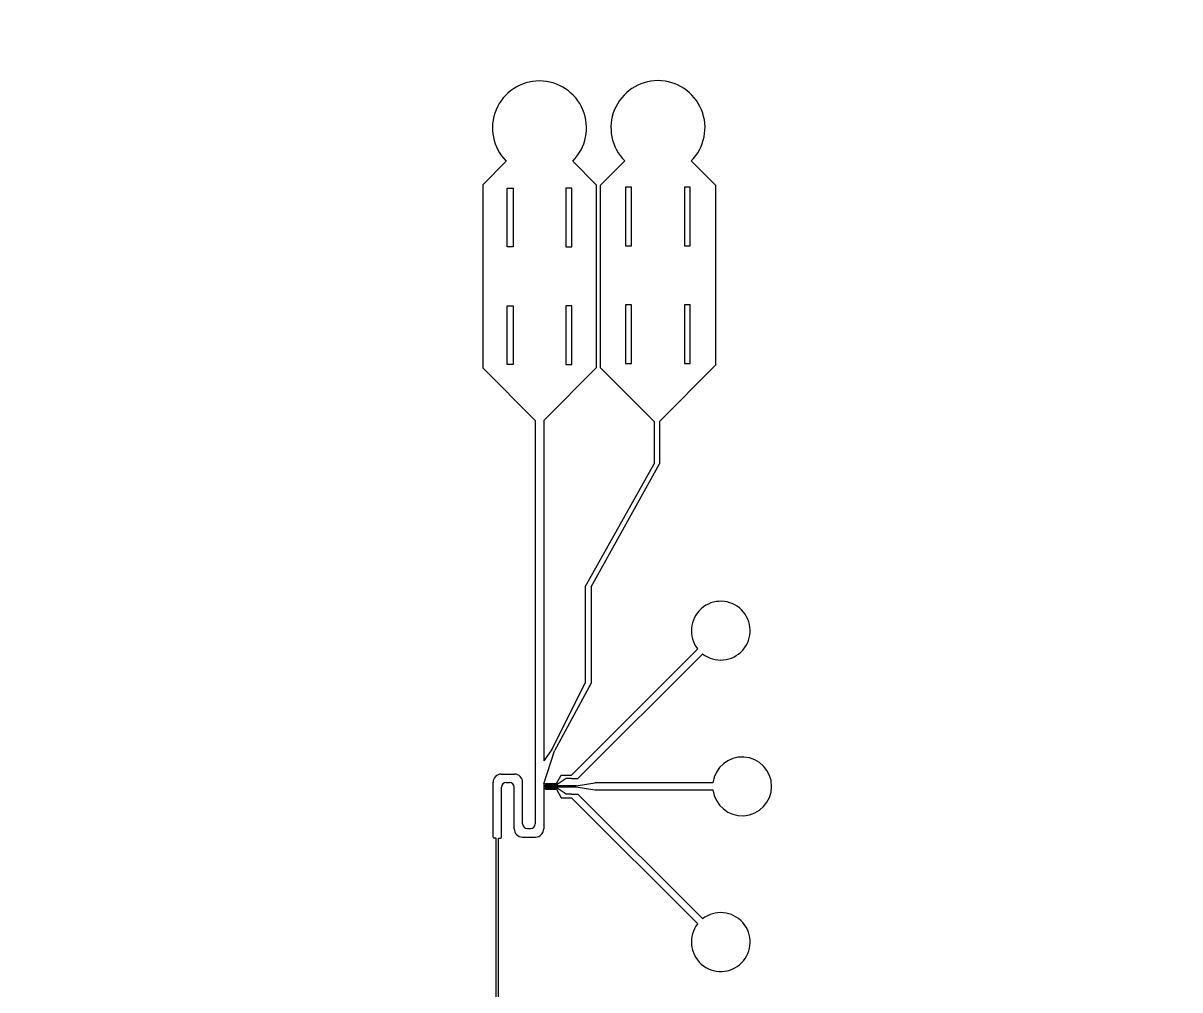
# Model space of a CAD drawing. Extents: x 1225654 to 1325654, y 924838 to 1022543.
# Drawn here: x 1240856 to 1260532, y 957246 to 973691 of the extents above; entities that cross this region are included whole.
import ezdxf

# ---------------------------------------------------------------- set-up
doc = ezdxf.new("R2010")
doc.units = 13

msp = doc.modelspace()

# ---------------------------------------------------------------- linework, layer by layer
for p, q in [((1249073, 971343), (1248673, 970942)), ((1250205, 971343), (1250606, 970942)), ((1251090, 971346), (1250671, 970926)), ((1252219, 971346), (1252638, 970926)), ((1248673, 970942), (1248673, 967827)), ((1249090, 969884), (1249090, 970884)), ((1249090, 970884), (1249190, 970884)), ((1249190, 970884), (1249190, 969884)), ((1250188, 970884), (1250088, 970884)), ((1250088, 970884), (1250088, 969884)), ((1250188, 969884), (1250188, 970884)), ((1250606, 970942), (1250606, 967827)), ((1250671, 970926), (1250671, 967834)), ((1251204, 970901), (1251104, 970901)), ((1251104, 970901), (1251104, 969901)), ((1251204, 969901), (1251204, 970901)), ((1252204, 970901), (1252104, 970901)), ((1252104, 970901), (1252104, 969901)), ((1252204, 969901), (1252204, 970901)), ((1252638, 967877), (1252638, 970926)), ((1249190, 969884), (1249090, 969884)), ((1250088, 969884), (1250188, 969884)), ((1251104, 969901), (1251204, 969901)), ((1252104, 969901), (1252204, 969901)), ((1249090, 967884), (1249090, 968884)), ((1249090, 968884), (1249190, 968884)), ((1249190, 968884), (1249190, 967884)), ((1250188, 968884), (1250088, 968884)), ((1250088, 968884), (1250088, 967884)), ((1250188, 967884), (1250188, 968884)), ((1251204, 968901), (1251104, 968901)), ((1251104, 968901), (1251104, 967901)), ((1251204, 967901), (1251204, 968901)), ((1252204, 968901), (1252104, 968901)), ((1252104, 968901), (1252104, 967901)), ((1252204, 967901), (1252204, 968901)), ((1249190, 967884), (1249090, 967884)), ((1250088, 967884), (1250188, 967884)), ((1251104, 967901), (1251204, 967901)), ((1251678, 966917), (1252638, 967877)), ((1252104, 967901), (1252204, 967901)), ((1249567, 966933), (1248673, 967827)), ((1249712, 966933), (1250606, 967827)), ((1251588, 966917), (1250671, 967834)), ((1249567, 966933), (1249567, 960070)), ((1249712, 966933), (1249712, 961142)), ((1251588, 966917), (1251588, 966195)), ((1251678, 966917), (1251678, 966195)), ((1250419, 964100), (1251588, 966195)), ((1250519, 964100), (1251678, 966195)), ((1250419, 964100), (1250419, 962466)), ((1250519, 964100), (1250519, 962466)), ((1250184, 960901), (1252330, 963048)), ((1250292, 960840), (1252415, 962963)), ((1249851, 961333), (1250419, 962466)), ((1250519, 962466), (1249892, 961310)), ((1249851, 961333), (1249712, 961142)), ((1249712, 960751), (1249892, 961310)), ((1248990, 960917), (1249213, 960917)), ((1249928, 960758), (1250010, 960901)), ((1250092, 960840), (1249939, 960738)), ((1250010, 960901), (1250184, 960901)), ((1250184, 960840), (1250092, 960840)), ((1250184, 960840), (1250292, 960840)), ((1248850, 959846), (1248850, 960777)), ((1248994, 959846), (1248994, 960693)), ((1249074, 960773), (1249129, 960773)), ((1249209, 959986), (1249209, 960693)), ((1249353, 960070), (1249353, 960777)), ((1249711, 960744), (1249711, 959986)), ((1250266, 960718), (1249719, 960718)), ((1249719, 960698), (1249719, 960718)), ((1249719, 960698), (1250266, 960698)), ((1249739, 960758), (1249928, 960758)), ((1249739, 960738), (1249739, 960758)), ((1249939, 960738), (1249739, 960738)), ((1249939, 960678), (1249739, 960678)), ((1249739, 960658), (1249739, 960678)), ((1249739, 960658), (1249928, 960658)), ((1249928, 960658), (1250010, 960515)), ((1250092, 960576), (1249939, 960678)), ((1250266, 960718), (1250582, 960768)), ((1250266, 960698), (1250582, 960648)), ((1252590, 960768), (1250582, 960768)), ((1250582, 960648), (1252590, 960648)), ((1250010, 960515), (1250184, 960515)), ((1250184, 960576), (1250092, 960576)), ((1250184, 960576), (1250292, 960576)), ((1250184, 960515), (1252330, 958368)), ((1250292, 960576), (1252415, 958453)), ((1248900, 959826), (1248870, 959826)), ((1248903, 955721), (1248900, 959826)), ((1248943, 954260), (1248940, 959826)), ((1248940, 959826), (1248974, 959826)), ((1249349, 959846), (1249571, 959846)), ((1249433, 959990), (1249487, 959990))]:
    msp.add_line(p, q)
msp.add_lwpolyline([(1260678, 924838), (1290630, 924838, 6.524121)], format="xyb", close=True)
msp.add_lwpolyline([(1260678, 924838), (1290630, 924838, 6.524121)], format="xyb", close=True)
for centre, radius, start, end in [((1249639, 971908), 800, 315, 225), ((1251655, 971913), 800, 314.8865, 225.0751), ((1252723, 963356), 500, 231.912, 218.1015), ((1253087, 960708), 500, 186.8921, 173.1079), ((1248990, 960777), 140, 90, 180), ((1249213, 960777), 140, 0, 90), ((1249074, 960693), 80, 90, 180), ((1249129, 960693), 80, 0, 90), ((1249731, 960744), 20, 162.1786, 180), ((1249433, 960070), 80, 180, 270), ((1249487, 960070), 80, 270, 0), ((1248870, 959846), 20, 180, 270), ((1248974, 959846), 20, 270, 0), ((1249349, 959986), 140, 180, 270), ((1249571, 959986), 140, 270, 0), ((1252723, 958060), 500, 141.8985, 128.088)]:
    msp.add_arc(centre, radius, start, end)

doc.saveas('drawing.dxf')
